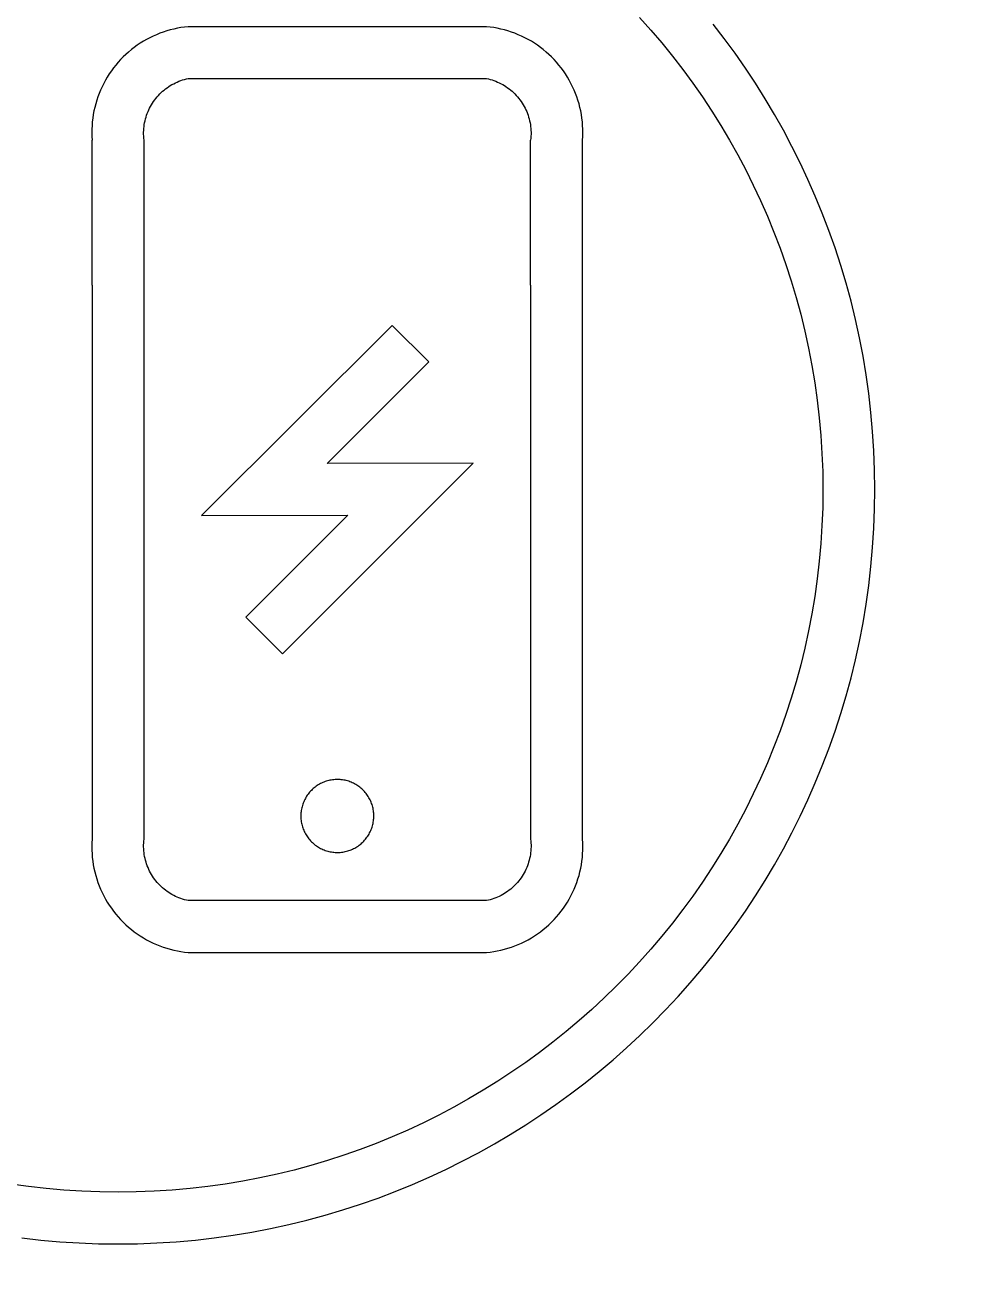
# Model space of a CAD drawing. Header units: millimetres. Extents: x -219 to 4970, y -9 to 3393.
# Drawn here: x 532.2 to 566.34, y 3040.81 to 3085.62 of the extents above; entities that cross this region are included whole.
import ezdxf

# ---------------------------------------------------------------- set-up
doc = ezdxf.new("R2010")
doc.units = ezdxf.units.MM
doc.layers.add('ZANO_R', color=7, linetype='Continuous', lineweight=0)
doc.layers.add('ZANO_W', color=1, linetype='Continuous', lineweight=0)
doc.styles.add('Arial', font='arial.ttf')
doc.styles.get("Standard").update_dxf_attribs({"font": 'ARIALUNI.TTF'})
doc.dimstyles.new('pl i ang', dxfattribs={"dimtxt": 50, "dimasz": 50, "dimexe": 1.25, "dimexo": 0.625, "dimgap": 10, "dimtad": 1, "dimtoh": 1, "dimtxsty": 'Standard', "dimcen": 2.5, "dimclrd": 1, "dimclre": 1, "dimclrt": 1, "dimadec": 0, "dimazin": 0, "dimtfac": 1, "dimtmove": 0, "dimatfit": 3, "dimfxl": 1, "dimarcsym": 1})

# ---------------------------------------------------------------- blocks, each defined once
blk = doc.blocks.new('*D480')
at = {"layer": 'ZANO_W', "color": 1, "lineweight": -2}
blk.add_arc((3941.475, 2679.364), 150.809, 99.55169, 164.75824, dxfattribs=at)
at = {"layer": 'ZANO_W', "color": 1}
for points in [[(3916.675, 2821.419), (3916.226, 2834.745), (3956.428, 2829.43)], [(3789.363, 2719.894), (3802.578, 2718.126), (3790.666, 2679.364)]]:
    blk.add_solid(points, dxfattribs=at)
at = {"layer": 'ZANO_W', "color": 1, "insert": (3819.669, 2813.909), "char_height": 40, "attachment_point": 5, "rotation": 42.155, "style": 'Arial'}
blk.add_mtext('96%%d', dxfattribs=at)

msp = doc.modelspace()

# ---------------------------------------------------------------- linework, layer by layer
at = {"layer": 'ZANO_R'}
for p, q in [((554.124, 3085.895), (554.525, 3085.445)), ((537.129, 3085.372), (537.007, 3085.327)), ((537.254, 3085.412), (537.129, 3085.372)), ((537.379, 3085.448), (537.254, 3085.412)), ((537.506, 3085.48), (537.379, 3085.448)), ((537.633, 3085.507), (537.506, 3085.48)), ((537.762, 3085.53), (537.633, 3085.507)), ((537.891, 3085.548), (537.762, 3085.53)), ((538.021, 3085.562), (537.891, 3085.548)), ((548.661, 3085.562), (538.021, 3085.562)), ((548.791, 3085.548), (548.661, 3085.562)), ((548.92, 3085.53), (548.791, 3085.548)), ((549.048, 3085.507), (548.92, 3085.53)), ((549.176, 3085.48), (549.048, 3085.507)), ((549.303, 3085.448), (549.176, 3085.48)), ((549.428, 3085.412), (549.303, 3085.448)), ((549.552, 3085.372), (549.428, 3085.412)), ((549.675, 3085.327), (549.552, 3085.372)), ((554.525, 3085.445), (554.915, 3084.985)), ((557.147, 3085.143), (556.752, 3085.657)), ((536.201, 3084.9), (536.095, 3084.824)), ((536.309, 3084.973), (536.201, 3084.9)), ((536.42, 3085.042), (536.309, 3084.973)), ((536.533, 3085.107), (536.42, 3085.042)), ((536.649, 3085.168), (536.533, 3085.107)), ((536.766, 3085.225), (536.649, 3085.168)), ((536.886, 3085.278), (536.766, 3085.225)), ((537.007, 3085.327), (536.886, 3085.278)), ((549.796, 3085.278), (549.675, 3085.327)), ((549.916, 3085.225), (549.796, 3085.278)), ((550.033, 3085.168), (549.916, 3085.225)), ((550.148, 3085.107), (550.033, 3085.168)), ((550.262, 3085.042), (550.148, 3085.107)), ((550.373, 3084.973), (550.262, 3085.042)), ((550.481, 3084.9), (550.373, 3084.973)), ((550.587, 3084.824), (550.481, 3084.9)), ((554.915, 3084.985), (555.294, 3084.516)), ((557.53, 3084.62), (557.147, 3085.143)), ((535.7, 3084.483), (535.609, 3084.389)), ((535.794, 3084.573), (535.7, 3084.483)), ((535.891, 3084.66), (535.794, 3084.573)), ((535.992, 3084.744), (535.891, 3084.66)), ((536.095, 3084.824), (535.992, 3084.744)), ((550.69, 3084.744), (550.587, 3084.824)), ((550.79, 3084.66), (550.69, 3084.744)), ((550.888, 3084.573), (550.79, 3084.66)), ((550.982, 3084.483), (550.888, 3084.573)), ((551.073, 3084.389), (550.982, 3084.483)), ((555.294, 3084.516), (555.662, 3084.038)), ((557.901, 3084.088), (557.53, 3084.62)), ((535.278, 3083.986), (535.204, 3083.878)), ((535.355, 3084.091), (535.278, 3083.986)), ((535.436, 3084.193), (535.355, 3084.091)), ((535.521, 3084.293), (535.436, 3084.193)), ((535.609, 3084.389), (535.521, 3084.293)), ((551.161, 3084.293), (551.073, 3084.389)), ((551.246, 3084.193), (551.161, 3084.293)), ((551.327, 3084.091), (551.246, 3084.193)), ((551.404, 3083.986), (551.327, 3084.091)), ((551.478, 3083.878), (551.404, 3083.986)), ((555.662, 3084.038), (556.018, 3083.551)), ((558.259, 3083.546), (557.901, 3084.088)), ((535.006, 3083.54), (534.948, 3083.423)), ((535.068, 3083.655), (535.006, 3083.54)), ((535.134, 3083.768), (535.068, 3083.655)), ((535.204, 3083.878), (535.134, 3083.768)), ((537.502, 3083.53), (537.564, 3083.56)), ((537.564, 3083.56), (537.627, 3083.589)), ((537.627, 3083.589), (537.691, 3083.615)), ((537.691, 3083.615), (537.755, 3083.64)), ((537.755, 3083.64), (537.821, 3083.662)), ((537.821, 3083.662), (537.887, 3083.681)), ((537.887, 3083.681), (537.954, 3083.699)), ((537.954, 3083.699), (538.021, 3083.714)), ((538.021, 3083.714), (548.661, 3083.714)), ((548.661, 3083.714), (548.728, 3083.699)), ((548.728, 3083.699), (548.795, 3083.681)), ((548.795, 3083.681), (548.861, 3083.662)), ((548.861, 3083.662), (548.927, 3083.64)), ((548.927, 3083.64), (548.991, 3083.615)), ((548.991, 3083.615), (549.055, 3083.589)), ((549.055, 3083.589), (549.118, 3083.56)), ((549.118, 3083.56), (549.18, 3083.53)), ((551.548, 3083.768), (551.478, 3083.878)), ((551.614, 3083.655), (551.548, 3083.768)), ((551.676, 3083.54), (551.614, 3083.655)), ((551.734, 3083.423), (551.676, 3083.54)), ((556.018, 3083.551), (556.363, 3083.055)), ((558.604, 3082.995), (558.259, 3083.546)), ((534.844, 3083.184), (534.798, 3083.061)), ((534.894, 3083.304), (534.844, 3083.184)), ((534.948, 3083.423), (534.894, 3083.304)), ((536.911, 3083.06), (536.957, 3083.112)), ((536.957, 3083.112), (537.004, 3083.162)), ((537.004, 3083.162), (537.054, 3083.21)), ((537.054, 3083.21), (537.105, 3083.257)), ((537.105, 3083.257), (537.157, 3083.302)), ((537.157, 3083.302), (537.211, 3083.344)), ((537.211, 3083.344), (537.267, 3083.385)), ((537.267, 3083.385), (537.324, 3083.425)), ((537.324, 3083.425), (537.382, 3083.462)), ((537.382, 3083.462), (537.442, 3083.497)), ((537.442, 3083.497), (537.502, 3083.53)), ((549.18, 3083.53), (549.24, 3083.497)), ((549.24, 3083.497), (549.3, 3083.462)), ((549.3, 3083.462), (549.358, 3083.425)), ((549.358, 3083.425), (549.415, 3083.385)), ((549.415, 3083.385), (549.471, 3083.344)), ((549.471, 3083.344), (549.525, 3083.302)), ((549.525, 3083.302), (549.577, 3083.257)), ((549.577, 3083.257), (549.628, 3083.21)), ((549.628, 3083.21), (549.677, 3083.162)), ((549.677, 3083.162), (549.725, 3083.112)), ((549.725, 3083.112), (549.771, 3083.06)), ((551.788, 3083.304), (551.734, 3083.423)), ((551.838, 3083.184), (551.788, 3083.304)), ((551.884, 3083.061), (551.838, 3083.184)), ((534.686, 3082.686), (534.658, 3082.559)), ((534.719, 3082.812), (534.686, 3082.686)), ((534.756, 3082.938), (534.719, 3082.812)), ((534.798, 3083.061), (534.756, 3082.938)), ((536.613, 3082.597), (536.643, 3082.659)), ((536.643, 3082.659), (536.675, 3082.72)), ((536.675, 3082.72), (536.71, 3082.78)), ((536.71, 3082.78), (536.746, 3082.839)), ((536.746, 3082.839), (536.784, 3082.896)), ((536.784, 3082.896), (536.825, 3082.953)), ((536.825, 3082.953), (536.867, 3083.007)), ((536.867, 3083.007), (536.911, 3083.06)), ((549.771, 3083.06), (549.815, 3083.007)), ((549.815, 3083.007), (549.857, 3082.953)), ((549.857, 3082.953), (549.898, 3082.896)), ((549.898, 3082.896), (549.936, 3082.839)), ((549.936, 3082.839), (549.972, 3082.78)), ((549.972, 3082.78), (550.006, 3082.72)), ((550.006, 3082.72), (550.039, 3082.659)), ((550.039, 3082.659), (550.069, 3082.597)), ((551.925, 3082.938), (551.884, 3083.061)), ((551.963, 3082.812), (551.925, 3082.938)), ((551.995, 3082.686), (551.963, 3082.812)), ((552.024, 3082.559), (551.995, 3082.686)), ((556.363, 3083.055), (556.697, 3082.55)), ((558.936, 3082.436), (558.604, 3082.995)), ((534.614, 3082.301), (534.599, 3082.171)), ((534.634, 3082.43), (534.614, 3082.301)), ((534.658, 3082.559), (534.634, 3082.43)), ((536.466, 3082.138), (536.48, 3082.206)), ((536.48, 3082.206), (536.497, 3082.273)), ((536.497, 3082.273), (536.515, 3082.339)), ((536.515, 3082.339), (536.537, 3082.405)), ((536.537, 3082.405), (536.56, 3082.47)), ((536.56, 3082.47), (536.586, 3082.534)), ((536.586, 3082.534), (536.613, 3082.597)), ((550.069, 3082.597), (550.096, 3082.534)), ((550.096, 3082.534), (550.122, 3082.47)), ((550.122, 3082.47), (550.145, 3082.405)), ((550.145, 3082.405), (550.166, 3082.339)), ((550.166, 3082.339), (550.185, 3082.273)), ((550.185, 3082.273), (550.202, 3082.206)), ((550.202, 3082.206), (550.216, 3082.138)), ((552.048, 3082.43), (552.024, 3082.559)), ((552.068, 3082.301), (552.048, 3082.43)), ((552.083, 3082.171), (552.068, 3082.301)), ((556.697, 3082.55), (557.018, 3082.038)), ((559.255, 3081.868), (558.936, 3082.436)), ((534.582, 3081.911), (534.581, 3081.78)), ((534.581, 3081.78), (534.584, 3081.65)), ((534.588, 3082.041), (534.582, 3081.911)), ((534.599, 3082.171), (534.588, 3082.041)), ((536.43, 3081.795), (536.433, 3081.864)), ((536.431, 3081.726), (536.43, 3081.795)), ((536.433, 3081.864), (536.437, 3081.933)), ((536.437, 3081.933), (536.445, 3082.002)), ((536.445, 3082.002), (536.454, 3082.07)), ((536.454, 3082.07), (536.466, 3082.138)), ((550.216, 3082.138), (550.228, 3082.07)), ((550.228, 3082.07), (550.237, 3082.002)), ((550.237, 3082.002), (550.244, 3081.933)), ((550.244, 3081.933), (550.249, 3081.864)), ((550.249, 3081.864), (550.251, 3081.795)), ((550.251, 3081.795), (550.251, 3081.726)), ((552.093, 3082.041), (552.083, 3082.171)), ((552.099, 3081.911), (552.093, 3082.041)), ((552.098, 3081.65), (552.101, 3081.78)), ((552.101, 3081.78), (552.099, 3081.911)), ((557.018, 3082.038), (557.328, 3081.517)), ((559.56, 3081.292), (559.255, 3081.868)), ((534.584, 3081.65), (534.591, 3081.519)), ((534.591, 3076.338), (534.591, 3081.519)), ((536.433, 3081.657), (536.431, 3081.726)), ((536.438, 3081.588), (536.433, 3081.657)), ((536.445, 3081.519), (536.438, 3081.588)), ((536.445, 3056.574), (536.445, 3081.519)), ((550.244, 3081.588), (550.237, 3081.519)), ((550.237, 3076.338), (550.237, 3081.519)), ((550.249, 3081.657), (550.244, 3081.588)), ((550.251, 3081.726), (550.249, 3081.657)), ((552.091, 3081.519), (552.098, 3081.65)), ((552.091, 3056.574), (552.091, 3081.519)), ((557.328, 3081.517), (557.624, 3080.988)), ((557.624, 3080.988), (557.909, 3080.451)), ((559.851, 3080.708), (559.56, 3081.292)), ((557.909, 3080.451), (558.18, 3079.907)), ((560.129, 3080.116), (559.851, 3080.708)), ((560.393, 3079.516), (560.129, 3080.116)), ((558.18, 3079.907), (558.439, 3079.356)), ((560.642, 3078.908), (560.393, 3079.516)), ((558.439, 3079.356), (558.685, 3078.797)), ((558.685, 3078.797), (558.917, 3078.231)), ((560.877, 3078.294), (560.642, 3078.908)), ((558.917, 3078.231), (559.136, 3077.659)), ((561.097, 3077.672), (560.877, 3078.294)), ((559.136, 3077.659), (559.34, 3077.08)), ((561.302, 3077.044), (561.097, 3077.672)), ((559.34, 3077.08), (559.531, 3076.495)), ((561.492, 3076.409), (561.302, 3077.044)), ((559.531, 3076.495), (559.708, 3075.903)), ((561.667, 3075.767), (561.492, 3076.409)), ((534.591, 3076.338), (534.591, 3056.574)), ((550.237, 3076.338), (550.237, 3056.574)), ((559.708, 3075.903), (559.871, 3075.306)), ((561.825, 3075.12), (561.667, 3075.767)), ((559.871, 3075.306), (560.019, 3074.703)), ((561.968, 3074.466), (561.825, 3075.12)), ((545.296, 3074.907), (538.489, 3068.127)), ((546.607, 3073.6), (545.296, 3074.907)), ((560.019, 3074.703), (560.152, 3074.094)), ((562.096, 3073.807), (561.968, 3074.466)), ((560.152, 3074.094), (560.27, 3073.48)), ((562.206, 3073.142), (562.096, 3073.807)), ((542.974, 3069.981), (546.607, 3073.6)), ((560.27, 3073.48), (560.374, 3072.861)), ((560.374, 3072.861), (560.461, 3072.237)), ((562.301, 3072.472), (562.206, 3073.142)), ((562.378, 3071.797), (562.301, 3072.472)), ((560.461, 3072.237), (560.534, 3071.608)), ((560.534, 3071.608), (560.59, 3070.974)), ((562.439, 3071.116), (562.378, 3071.797)), ((562.483, 3070.431), (562.439, 3071.116)), ((560.59, 3070.974), (560.631, 3070.336)), ((560.631, 3070.336), (560.656, 3069.694)), ((562.509, 3069.742), (562.483, 3070.431)), ((541.388, 3063.191), (548.189, 3069.988)), ((548.189, 3069.988), (542.974, 3069.981)), ((560.656, 3069.694), (560.664, 3069.048)), ((562.518, 3069.048), (562.509, 3069.742)), ((560.664, 3069.048), (560.656, 3068.402)), ((562.509, 3068.355), (562.518, 3069.048)), ((560.656, 3068.402), (560.631, 3067.76)), ((562.483, 3067.665), (562.509, 3068.355)), ((538.489, 3068.127), (543.715, 3068.134)), ((543.715, 3068.134), (540.076, 3064.496)), ((560.631, 3067.76), (560.59, 3067.122)), ((562.439, 3066.98), (562.483, 3067.665)), ((560.59, 3067.122), (560.534, 3066.489)), ((562.378, 3066.3), (562.439, 3066.98)), ((560.534, 3066.489), (560.461, 3065.86)), ((562.301, 3065.625), (562.378, 3066.3)), ((560.461, 3065.86), (560.374, 3065.236)), ((562.206, 3064.955), (562.301, 3065.625)), ((560.374, 3065.236), (560.27, 3064.616)), ((562.096, 3064.29), (562.206, 3064.955)), ((540.076, 3064.496), (541.388, 3063.191)), ((560.27, 3064.616), (560.152, 3064.002)), ((561.968, 3063.63), (562.096, 3064.29)), ((560.152, 3064.002), (560.019, 3063.394)), ((560.019, 3063.394), (559.871, 3062.791)), ((561.825, 3062.977), (561.968, 3063.63)), ((561.667, 3062.329), (561.825, 3062.977)), ((559.871, 3062.791), (559.708, 3062.193)), ((559.708, 3062.193), (559.531, 3061.602)), ((561.492, 3061.688), (561.667, 3062.329)), ((559.531, 3061.602), (559.34, 3061.017)), ((561.302, 3061.053), (561.492, 3061.688)), ((559.34, 3061.017), (559.136, 3060.438)), ((561.097, 3060.424), (561.302, 3061.053)), ((559.136, 3060.438), (558.917, 3059.865)), ((560.877, 3059.803), (561.097, 3060.424)), ((558.917, 3059.865), (558.685, 3059.3)), ((560.642, 3059.188), (560.877, 3059.803)), ((558.685, 3059.3), (558.439, 3058.741)), ((560.393, 3058.581), (560.642, 3059.188)), ((542.585, 3058.462), (542.549, 3058.435)), ((542.623, 3058.487), (542.585, 3058.462)), ((542.661, 3058.512), (542.623, 3058.487)), ((542.7, 3058.535), (542.661, 3058.512)), ((542.739, 3058.556), (542.7, 3058.535)), ((542.78, 3058.576), (542.739, 3058.556)), ((542.821, 3058.595), (542.78, 3058.576)), ((542.863, 3058.612), (542.821, 3058.595)), ((542.905, 3058.628), (542.863, 3058.612)), ((542.948, 3058.643), (542.905, 3058.628)), ((542.991, 3058.656), (542.948, 3058.643)), ((543.035, 3058.667), (542.991, 3058.656)), ((543.079, 3058.677), (543.035, 3058.667)), ((543.123, 3058.685), (543.079, 3058.677)), ((543.168, 3058.692), (543.123, 3058.685)), ((543.213, 3058.697), (543.168, 3058.692)), ((543.258, 3058.701), (543.213, 3058.697)), ((543.303, 3058.703), (543.258, 3058.701)), ((543.348, 3058.703), (543.303, 3058.703)), ((543.393, 3058.702), (543.348, 3058.703)), ((543.438, 3058.7), (543.393, 3058.702)), ((543.483, 3058.696), (543.438, 3058.7)), ((543.528, 3058.69), (543.483, 3058.696)), ((543.573, 3058.683), (543.528, 3058.69)), ((543.617, 3058.674), (543.573, 3058.683)), ((543.661, 3058.663), (543.617, 3058.674)), ((543.705, 3058.652), (543.661, 3058.663)), ((543.748, 3058.638), (543.705, 3058.652)), ((543.791, 3058.623), (543.748, 3058.638)), ((543.833, 3058.607), (543.791, 3058.623)), ((543.874, 3058.589), (543.833, 3058.607)), ((543.915, 3058.57), (543.874, 3058.589)), ((543.955, 3058.549), (543.915, 3058.57)), ((543.995, 3058.527), (543.955, 3058.549)), ((544.034, 3058.504), (543.995, 3058.527)), ((544.071, 3058.479), (544.034, 3058.504)), ((544.108, 3058.453), (544.071, 3058.479)), ((544.144, 3058.426), (544.108, 3058.453)), ((558.439, 3058.741), (558.18, 3058.19)), ((560.129, 3057.981), (560.393, 3058.581)), ((542.199, 3058.026), (542.178, 3057.986)), ((542.221, 3058.065), (542.199, 3058.026)), ((542.245, 3058.104), (542.221, 3058.065)), ((542.27, 3058.141), (542.245, 3058.104)), ((542.296, 3058.178), (542.27, 3058.141)), ((542.324, 3058.214), (542.296, 3058.178)), ((542.352, 3058.249), (542.324, 3058.214)), ((542.382, 3058.283), (542.352, 3058.249)), ((542.414, 3058.315), (542.382, 3058.283)), ((542.446, 3058.347), (542.414, 3058.315)), ((542.479, 3058.377), (542.446, 3058.347)), ((542.514, 3058.407), (542.479, 3058.377)), ((542.549, 3058.435), (542.514, 3058.407)), ((544.179, 3058.397), (544.144, 3058.426)), ((544.213, 3058.368), (544.179, 3058.397)), ((544.246, 3058.337), (544.213, 3058.368)), ((544.278, 3058.305), (544.246, 3058.337)), ((544.309, 3058.272), (544.278, 3058.305)), ((544.339, 3058.238), (544.309, 3058.272)), ((544.367, 3058.203), (544.339, 3058.238)), ((544.394, 3058.166), (544.367, 3058.203)), ((544.42, 3058.129), (544.394, 3058.166)), ((544.445, 3058.091), (544.42, 3058.129)), ((544.468, 3058.053), (544.445, 3058.091)), ((544.49, 3058.013), (544.468, 3058.053)), ((544.511, 3057.973), (544.49, 3058.013)), ((558.18, 3058.19), (557.909, 3057.645)), ((542.048, 3057.555), (542.044, 3057.51)), ((542.054, 3057.6), (542.048, 3057.555)), ((542.062, 3057.645), (542.054, 3057.6)), ((542.071, 3057.689), (542.062, 3057.645)), ((542.082, 3057.733), (542.071, 3057.689)), ((542.094, 3057.776), (542.082, 3057.733)), ((542.108, 3057.819), (542.094, 3057.776)), ((542.123, 3057.862), (542.108, 3057.819)), ((542.14, 3057.904), (542.123, 3057.862)), ((542.158, 3057.945), (542.14, 3057.904)), ((542.178, 3057.986), (542.158, 3057.945)), ((544.53, 3057.932), (544.511, 3057.973)), ((544.547, 3057.89), (544.53, 3057.932)), ((544.564, 3057.848), (544.547, 3057.89)), ((544.578, 3057.806), (544.564, 3057.848)), ((544.592, 3057.762), (544.578, 3057.806)), ((544.603, 3057.719), (544.592, 3057.762)), ((544.614, 3057.675), (544.603, 3057.719)), ((544.622, 3057.63), (544.614, 3057.675)), ((544.63, 3057.586), (544.622, 3057.63)), ((544.635, 3057.541), (544.63, 3057.586)), ((557.909, 3057.645), (557.624, 3057.109)), ((559.851, 3057.389), (560.129, 3057.981)), ((542.041, 3057.465), (542.039, 3057.42)), ((542.039, 3057.42), (542.039, 3057.375)), ((542.039, 3057.375), (542.041, 3057.33)), ((542.044, 3057.51), (542.041, 3057.465)), ((542.041, 3057.33), (542.044, 3057.285)), ((542.044, 3057.285), (542.049, 3057.24)), ((542.049, 3057.24), (542.056, 3057.195)), ((542.056, 3057.195), (542.064, 3057.151)), ((542.064, 3057.151), (542.073, 3057.106)), ((542.073, 3057.106), (542.084, 3057.063)), ((544.605, 3057.092), (544.615, 3057.136)), ((544.615, 3057.136), (544.624, 3057.181)), ((544.624, 3057.181), (544.631, 3057.225)), ((544.631, 3057.225), (544.636, 3057.27)), ((544.639, 3057.496), (544.635, 3057.541)), ((544.636, 3057.27), (544.64, 3057.315)), ((544.642, 3057.451), (544.639, 3057.496)), ((544.64, 3057.315), (544.642, 3057.36)), ((544.643, 3057.406), (544.642, 3057.451)), ((544.642, 3057.36), (544.643, 3057.406)), ((557.624, 3057.109), (557.328, 3056.58)), ((559.56, 3056.805), (559.851, 3057.389)), ((542.084, 3057.063), (542.097, 3057.019)), ((542.097, 3057.019), (542.111, 3056.976)), ((542.111, 3056.976), (542.126, 3056.934)), ((542.126, 3056.934), (542.143, 3056.892)), ((542.143, 3056.892), (542.161, 3056.851)), ((542.161, 3056.851), (542.181, 3056.81)), ((542.181, 3056.81), (542.203, 3056.77)), ((542.203, 3056.77), (542.225, 3056.731)), ((542.225, 3056.731), (542.249, 3056.693)), ((542.249, 3056.693), (542.274, 3056.655)), ((542.274, 3056.655), (542.301, 3056.619)), ((544.399, 3056.643), (544.425, 3056.681)), ((544.425, 3056.681), (544.449, 3056.719)), ((544.449, 3056.719), (544.472, 3056.758)), ((544.472, 3056.758), (544.494, 3056.797)), ((544.494, 3056.797), (544.514, 3056.838)), ((544.514, 3056.838), (544.533, 3056.879)), ((544.533, 3056.879), (544.55, 3056.92)), ((544.55, 3056.92), (544.566, 3056.963)), ((544.566, 3056.963), (544.581, 3057.005)), ((544.581, 3057.005), (544.594, 3057.049)), ((544.594, 3057.049), (544.605, 3057.092)), ((559.255, 3056.228), (559.56, 3056.805)), ((534.584, 3056.444), (534.581, 3056.314)), ((534.581, 3056.314), (534.582, 3056.183)), ((534.591, 3056.574), (534.584, 3056.444)), ((536.43, 3056.299), (536.431, 3056.368)), ((536.433, 3056.23), (536.43, 3056.299)), ((536.431, 3056.368), (536.433, 3056.437)), ((536.433, 3056.437), (536.438, 3056.506)), ((536.437, 3056.161), (536.433, 3056.23)), ((536.438, 3056.506), (536.445, 3056.574)), ((542.301, 3056.619), (542.329, 3056.583)), ((542.329, 3056.583), (542.358, 3056.548)), ((542.358, 3056.548), (542.388, 3056.515)), ((542.388, 3056.515), (542.419, 3056.482)), ((542.419, 3056.482), (542.452, 3056.451)), ((542.452, 3056.451), (542.485, 3056.421)), ((542.485, 3056.421), (542.52, 3056.391)), ((542.52, 3056.391), (542.555, 3056.364)), ((542.555, 3056.364), (542.592, 3056.337)), ((542.592, 3056.337), (542.629, 3056.312)), ((542.629, 3056.312), (542.668, 3056.288)), ((542.668, 3056.288), (542.707, 3056.265)), ((542.707, 3056.265), (542.746, 3056.244)), ((542.746, 3056.244), (542.787, 3056.224)), ((542.787, 3056.224), (542.828, 3056.205)), ((543.84, 3056.199), (543.882, 3056.217)), ((543.882, 3056.217), (543.922, 3056.237)), ((543.922, 3056.237), (543.962, 3056.258)), ((543.962, 3056.258), (544.002, 3056.28)), ((544.002, 3056.28), (544.04, 3056.304)), ((544.04, 3056.304), (544.078, 3056.329)), ((544.078, 3056.329), (544.115, 3056.355)), ((544.115, 3056.355), (544.151, 3056.382)), ((544.151, 3056.382), (544.186, 3056.411)), ((544.186, 3056.411), (544.219, 3056.441)), ((544.219, 3056.441), (544.252, 3056.472)), ((544.252, 3056.472), (544.284, 3056.504)), ((544.284, 3056.504), (544.315, 3056.538)), ((544.315, 3056.538), (544.344, 3056.572)), ((544.344, 3056.572), (544.372, 3056.607)), ((544.372, 3056.607), (544.399, 3056.643)), ((550.237, 3056.574), (550.244, 3056.506)), ((550.244, 3056.506), (550.249, 3056.437)), ((550.249, 3056.23), (550.244, 3056.161)), ((550.249, 3056.437), (550.251, 3056.368)), ((550.251, 3056.299), (550.249, 3056.23)), ((550.251, 3056.368), (550.251, 3056.299)), ((552.098, 3056.444), (552.091, 3056.574)), ((552.101, 3056.314), (552.098, 3056.444)), ((552.099, 3056.183), (552.101, 3056.314)), ((557.328, 3056.58), (557.018, 3056.059)), ((558.936, 3055.661), (559.255, 3056.228)), ((534.582, 3056.183), (534.588, 3056.053)), ((534.588, 3056.053), (534.599, 3055.922)), ((534.599, 3055.922), (534.614, 3055.793)), ((534.614, 3055.793), (534.634, 3055.664)), ((536.445, 3056.092), (536.437, 3056.161)), ((536.454, 3056.024), (536.445, 3056.092)), ((536.466, 3055.956), (536.454, 3056.024)), ((536.48, 3055.888), (536.466, 3055.956)), ((536.497, 3055.821), (536.48, 3055.888)), ((536.515, 3055.755), (536.497, 3055.821)), ((542.828, 3056.205), (542.87, 3056.188)), ((542.87, 3056.188), (542.912, 3056.172)), ((542.912, 3056.172), (542.955, 3056.158)), ((542.955, 3056.158), (542.999, 3056.146)), ((542.999, 3056.146), (543.043, 3056.135)), ((543.043, 3056.135), (543.087, 3056.125)), ((543.087, 3056.125), (543.131, 3056.117)), ((543.131, 3056.117), (543.176, 3056.11)), ((543.176, 3056.11), (543.221, 3056.105)), ((543.221, 3056.105), (543.266, 3056.102)), ((543.266, 3056.102), (543.311, 3056.1)), ((543.311, 3056.1), (543.356, 3056.1)), ((543.356, 3056.1), (543.401, 3056.101)), ((543.401, 3056.101), (543.446, 3056.104)), ((543.446, 3056.104), (543.491, 3056.109)), ((543.491, 3056.109), (543.536, 3056.115)), ((543.536, 3056.115), (543.581, 3056.122)), ((543.581, 3056.122), (543.625, 3056.131)), ((543.625, 3056.131), (543.669, 3056.142)), ((543.669, 3056.142), (543.713, 3056.154)), ((543.713, 3056.154), (543.756, 3056.168)), ((543.756, 3056.168), (543.798, 3056.183)), ((543.798, 3056.183), (543.84, 3056.199)), ((550.185, 3055.821), (550.166, 3055.755)), ((550.202, 3055.888), (550.185, 3055.821)), ((550.216, 3055.956), (550.202, 3055.888)), ((550.228, 3056.024), (550.216, 3055.956)), ((550.237, 3056.092), (550.228, 3056.024)), ((550.244, 3056.161), (550.237, 3056.092)), ((552.048, 3055.664), (552.068, 3055.793)), ((552.068, 3055.793), (552.083, 3055.922)), ((552.083, 3055.922), (552.093, 3056.053)), ((552.093, 3056.053), (552.099, 3056.183)), ((557.018, 3056.059), (556.697, 3055.546)), ((534.634, 3055.664), (534.658, 3055.535)), ((534.658, 3055.535), (534.686, 3055.408)), ((534.686, 3055.408), (534.719, 3055.281)), ((536.537, 3055.689), (536.515, 3055.755)), ((536.56, 3055.624), (536.537, 3055.689)), ((536.586, 3055.56), (536.56, 3055.624)), ((536.613, 3055.497), (536.586, 3055.56)), ((536.643, 3055.435), (536.613, 3055.497)), ((536.675, 3055.374), (536.643, 3055.435)), ((536.71, 3055.314), (536.675, 3055.374)), ((536.746, 3055.255), (536.71, 3055.314)), ((549.972, 3055.314), (549.936, 3055.255)), ((550.006, 3055.374), (549.972, 3055.314)), ((550.039, 3055.435), (550.006, 3055.374)), ((550.069, 3055.497), (550.039, 3055.435)), ((550.096, 3055.56), (550.069, 3055.497)), ((550.122, 3055.624), (550.096, 3055.56)), ((550.145, 3055.689), (550.122, 3055.624)), ((550.166, 3055.755), (550.145, 3055.689)), ((551.963, 3055.281), (551.995, 3055.408)), ((551.995, 3055.408), (552.024, 3055.535)), ((552.024, 3055.535), (552.048, 3055.664)), ((556.697, 3055.546), (556.363, 3055.042)), ((558.604, 3055.101), (558.936, 3055.661)), ((534.719, 3055.281), (534.756, 3055.156)), ((534.756, 3055.156), (534.798, 3055.032)), ((534.798, 3055.032), (534.844, 3054.91)), ((534.844, 3054.91), (534.894, 3054.789)), ((536.784, 3055.197), (536.746, 3055.255)), ((536.825, 3055.141), (536.784, 3055.197)), ((536.867, 3055.087), (536.825, 3055.141)), ((536.911, 3055.034), (536.867, 3055.087)), ((536.957, 3054.982), (536.911, 3055.034)), ((537.004, 3054.932), (536.957, 3054.982)), ((537.054, 3054.884), (537.004, 3054.932)), ((537.105, 3054.837), (537.054, 3054.884)), ((549.628, 3054.884), (549.577, 3054.837)), ((549.677, 3054.932), (549.628, 3054.884)), ((549.725, 3054.982), (549.677, 3054.932)), ((549.771, 3055.034), (549.725, 3054.982)), ((549.815, 3055.087), (549.771, 3055.034)), ((549.857, 3055.141), (549.815, 3055.087)), ((549.898, 3055.197), (549.857, 3055.141)), ((549.936, 3055.255), (549.898, 3055.197)), ((551.788, 3054.789), (551.838, 3054.91)), ((551.838, 3054.91), (551.884, 3055.032)), ((551.884, 3055.032), (551.925, 3055.156)), ((551.925, 3055.156), (551.963, 3055.281)), ((556.363, 3055.042), (556.018, 3054.546)), ((558.259, 3054.551), (558.604, 3055.101)), ((534.894, 3054.789), (534.948, 3054.671)), ((534.948, 3054.671), (535.006, 3054.554)), ((535.006, 3054.554), (535.068, 3054.439)), ((535.068, 3054.439), (535.134, 3054.326)), ((537.157, 3054.792), (537.105, 3054.837)), ((537.211, 3054.749), (537.157, 3054.792)), ((537.267, 3054.708), (537.211, 3054.749)), ((537.324, 3054.669), (537.267, 3054.708)), ((537.382, 3054.632), (537.324, 3054.669)), ((537.442, 3054.597), (537.382, 3054.632)), ((537.502, 3054.564), (537.442, 3054.597)), ((537.564, 3054.533), (537.502, 3054.564)), ((537.627, 3054.505), (537.564, 3054.533)), ((537.691, 3054.478), (537.627, 3054.505)), ((537.755, 3054.454), (537.691, 3054.478)), ((537.821, 3054.432), (537.755, 3054.454)), ((537.887, 3054.412), (537.821, 3054.432)), ((548.861, 3054.432), (548.795, 3054.412)), ((548.927, 3054.454), (548.861, 3054.432)), ((548.991, 3054.478), (548.927, 3054.454)), ((549.055, 3054.505), (548.991, 3054.478)), ((549.118, 3054.533), (549.055, 3054.505)), ((549.18, 3054.564), (549.118, 3054.533)), ((549.24, 3054.597), (549.18, 3054.564)), ((549.3, 3054.632), (549.24, 3054.597)), ((549.358, 3054.669), (549.3, 3054.632)), ((549.415, 3054.708), (549.358, 3054.669)), ((549.471, 3054.749), (549.415, 3054.708)), ((549.525, 3054.792), (549.471, 3054.749)), ((549.577, 3054.837), (549.525, 3054.792)), ((551.548, 3054.326), (551.614, 3054.439)), ((551.614, 3054.439), (551.676, 3054.554)), ((551.676, 3054.554), (551.734, 3054.671)), ((551.734, 3054.671), (551.788, 3054.789)), ((556.018, 3054.546), (555.662, 3054.059)), ((557.901, 3054.009), (558.259, 3054.551)), ((535.134, 3054.326), (535.204, 3054.216)), ((535.204, 3054.216), (535.278, 3054.108)), ((535.278, 3054.108), (535.355, 3054.003)), ((535.355, 3054.003), (535.436, 3053.901)), ((537.954, 3054.395), (537.887, 3054.412)), ((538.021, 3054.38), (537.954, 3054.395)), ((548.661, 3054.38), (538.021, 3054.38)), ((548.728, 3054.395), (548.661, 3054.38)), ((548.795, 3054.412), (548.728, 3054.395)), ((551.246, 3053.901), (551.327, 3054.003)), ((551.327, 3054.003), (551.404, 3054.108)), ((551.404, 3054.108), (551.478, 3054.216)), ((551.478, 3054.216), (551.548, 3054.326)), ((555.662, 3054.059), (555.294, 3053.58)), ((557.53, 3053.477), (557.901, 3054.009)), ((535.436, 3053.901), (535.521, 3053.801)), ((535.521, 3053.801), (535.609, 3053.704)), ((535.609, 3053.704), (535.7, 3053.611)), ((535.7, 3053.611), (535.794, 3053.521)), ((535.794, 3053.521), (535.891, 3053.434)), ((550.79, 3053.434), (550.888, 3053.521)), ((550.888, 3053.521), (550.982, 3053.611)), ((550.982, 3053.611), (551.073, 3053.704)), ((551.073, 3053.704), (551.161, 3053.801)), ((551.161, 3053.801), (551.246, 3053.901)), ((555.294, 3053.58), (554.915, 3053.111)), ((535.891, 3053.434), (535.992, 3053.35)), ((535.992, 3053.35), (536.095, 3053.27)), ((536.095, 3053.27), (536.201, 3053.194)), ((536.201, 3053.194), (536.309, 3053.121)), ((536.309, 3053.121), (536.42, 3053.052)), ((550.262, 3053.052), (550.373, 3053.121)), ((550.373, 3053.121), (550.481, 3053.194)), ((550.481, 3053.194), (550.587, 3053.27)), ((550.587, 3053.27), (550.69, 3053.35)), ((550.69, 3053.35), (550.79, 3053.434)), ((554.915, 3053.111), (554.525, 3052.652)), ((557.147, 3052.953), (557.53, 3053.477)), ((536.42, 3053.052), (536.533, 3052.987)), ((536.533, 3052.987), (536.649, 3052.926)), ((536.649, 3052.926), (536.766, 3052.869)), ((536.766, 3052.869), (536.886, 3052.816)), ((536.886, 3052.816), (537.007, 3052.767)), ((537.007, 3052.767), (537.129, 3052.722)), ((537.129, 3052.722), (537.254, 3052.682)), ((537.254, 3052.682), (537.379, 3052.646)), ((537.379, 3052.646), (537.506, 3052.614)), ((549.176, 3052.614), (549.303, 3052.646)), ((549.303, 3052.646), (549.428, 3052.682)), ((549.428, 3052.682), (549.552, 3052.722)), ((549.552, 3052.722), (549.675, 3052.767)), ((549.675, 3052.767), (549.796, 3052.816)), ((549.796, 3052.816), (549.916, 3052.869)), ((549.916, 3052.869), (550.033, 3052.926)), ((550.033, 3052.926), (550.148, 3052.987)), ((550.148, 3052.987), (550.262, 3053.052)), ((554.525, 3052.652), (554.124, 3052.201)), ((556.752, 3052.44), (557.147, 3052.953)), ((537.506, 3052.614), (537.633, 3052.587)), ((537.633, 3052.587), (537.762, 3052.564)), ((537.762, 3052.564), (537.891, 3052.546)), ((537.891, 3052.546), (538.021, 3052.532)), ((538.021, 3052.532), (548.661, 3052.532)), ((548.661, 3052.532), (548.791, 3052.546)), ((548.791, 3052.546), (548.92, 3052.564)), ((548.92, 3052.564), (549.048, 3052.587)), ((549.048, 3052.587), (549.176, 3052.614)), ((554.124, 3052.201), (553.712, 3051.761)), ((556.345, 3051.936), (556.752, 3052.44)), ((553.712, 3051.761), (553.29, 3051.33)), ((555.926, 3051.443), (556.345, 3051.936)), ((553.29, 3051.33), (552.859, 3050.91)), ((555.496, 3050.959), (555.926, 3051.443)), ((552.859, 3050.91), (552.417, 3050.5)), ((555.054, 3050.486), (555.496, 3050.959)), ((552.417, 3050.5), (551.965, 3050.1)), ((554.601, 3050.024), (555.054, 3050.486)), ((551.965, 3050.1), (551.504, 3049.711)), ((554.137, 3049.572), (554.601, 3050.024)), ((551.504, 3049.711), (551.033, 3049.333)), ((553.663, 3049.132), (554.137, 3049.572)), ((551.033, 3049.333), (550.554, 3048.966)), ((553.178, 3048.703), (553.663, 3049.132)), ((550.065, 3048.611), (549.568, 3048.267)), ((550.554, 3048.966), (550.065, 3048.611)), ((552.683, 3048.285), (553.178, 3048.703)), ((549.568, 3048.267), (549.062, 3047.934)), ((552.178, 3047.879), (552.683, 3048.285)), ((549.062, 3047.934), (548.547, 3047.614)), ((551.662, 3047.485), (552.178, 3047.879)), ((548.025, 3047.305), (547.494, 3047.009)), ((548.547, 3047.614), (548.025, 3047.305)), ((551.138, 3047.104), (551.662, 3047.485)), ((547.494, 3047.009), (546.956, 3046.726)), ((550.604, 3046.734), (551.138, 3047.104)), ((546.41, 3046.455), (545.857, 3046.197)), ((546.956, 3046.726), (546.41, 3046.455)), ((549.508, 3046.033), (550.06, 3046.377)), ((550.06, 3046.377), (550.604, 3046.734)), ((545.297, 3045.952), (544.729, 3045.721)), ((545.857, 3046.197), (545.297, 3045.952)), ((548.947, 3045.702), (549.508, 3046.033)), ((544.155, 3045.503), (543.574, 3045.299)), ((544.729, 3045.721), (544.155, 3045.503)), ((548.377, 3045.384), (548.947, 3045.702)), ((542.987, 3045.108), (542.394, 3044.932)), ((543.574, 3045.299), (542.987, 3045.108)), ((547.213, 3044.789), (547.799, 3045.08)), ((547.799, 3045.08), (548.377, 3045.384)), ((541.19, 3044.622), (540.579, 3044.489)), ((541.795, 3044.77), (541.19, 3044.622)), ((542.394, 3044.932), (541.795, 3044.77)), ((546.619, 3044.512), (547.213, 3044.789)), ((532.32, 3044.181), (531.694, 3044.269)), ((532.951, 3044.109), (532.32, 3044.181)), ((533.586, 3044.053), (532.951, 3044.109)), ((538.085, 3044.109), (537.45, 3044.053)), ((538.716, 3044.181), (538.085, 3044.109)), ((539.342, 3044.269), (538.716, 3044.181)), ((539.964, 3044.372), (539.342, 3044.269)), ((540.579, 3044.489), (539.964, 3044.372)), ((545.409, 3044.001), (546.018, 3044.25)), ((546.018, 3044.25), (546.619, 3044.512)), ((534.226, 3044.012), (533.586, 3044.053)), ((534.87, 3043.987), (534.226, 3044.012)), ((535.518, 3043.979), (534.87, 3043.987)), ((536.166, 3043.987), (535.518, 3043.979)), ((536.81, 3044.012), (536.166, 3043.987)), ((537.45, 3044.053), (536.81, 3044.012)), ((544.169, 3043.548), (544.792, 3043.767)), ((544.792, 3043.767), (545.409, 3044.001)), ((542.901, 3043.154), (543.538, 3043.343)), ((543.538, 3043.343), (544.169, 3043.548)), ((540.953, 3042.679), (541.608, 3042.821)), ((541.608, 3042.821), (542.258, 3042.98)), ((542.258, 3042.98), (542.901, 3043.154)), ((532.084, 3042.348), (532.761, 3042.27)), ((538.275, 3042.27), (538.952, 3042.348)), ((538.952, 3042.348), (539.624, 3042.442)), ((539.624, 3042.442), (540.291, 3042.552)), ((540.291, 3042.552), (540.953, 3042.679)), ((532.761, 3042.27), (533.444, 3042.21)), ((533.444, 3042.21), (534.131, 3042.166)), ((534.131, 3042.166), (534.822, 3042.14)), ((534.822, 3042.14), (535.518, 3042.131)), ((535.518, 3042.131), (536.214, 3042.14)), ((536.214, 3042.14), (536.905, 3042.166)), ((536.905, 3042.166), (537.592, 3042.21)), ((537.592, 3042.21), (538.275, 3042.27))]:
    msp.add_line(p, q, dxfattribs=at)

# ---------------------------------------------------------------- dimensions: what is measured, and where the dimension line sits
at = {"layer": 'ZANO_W'}
dim = msp.add_angular_dim_2l(base=(3874.876, 2814.671), line1=((-70.179, 2679.364), (4806.115, 2679.364)), line2=((3941.541, 2680.022), (3985.358, 3119.784)), dimstyle='pl i ang', override={"dimtxt": 40, "dimasz": 40, "dimexe": 10, "dimexo": 10, "dimtoh": 0, "dimdec": 0, "dimtxsty": 'Arial', "dimtdec": 0, "dimtmove": 1}, dxfattribs=at)
dim.commit()
dim.dimension.update_dxf_attribs({"geometry": '*D480', "text_midpoint": (3819.669, 2813.909)})

doc.saveas('drawing.dxf')
